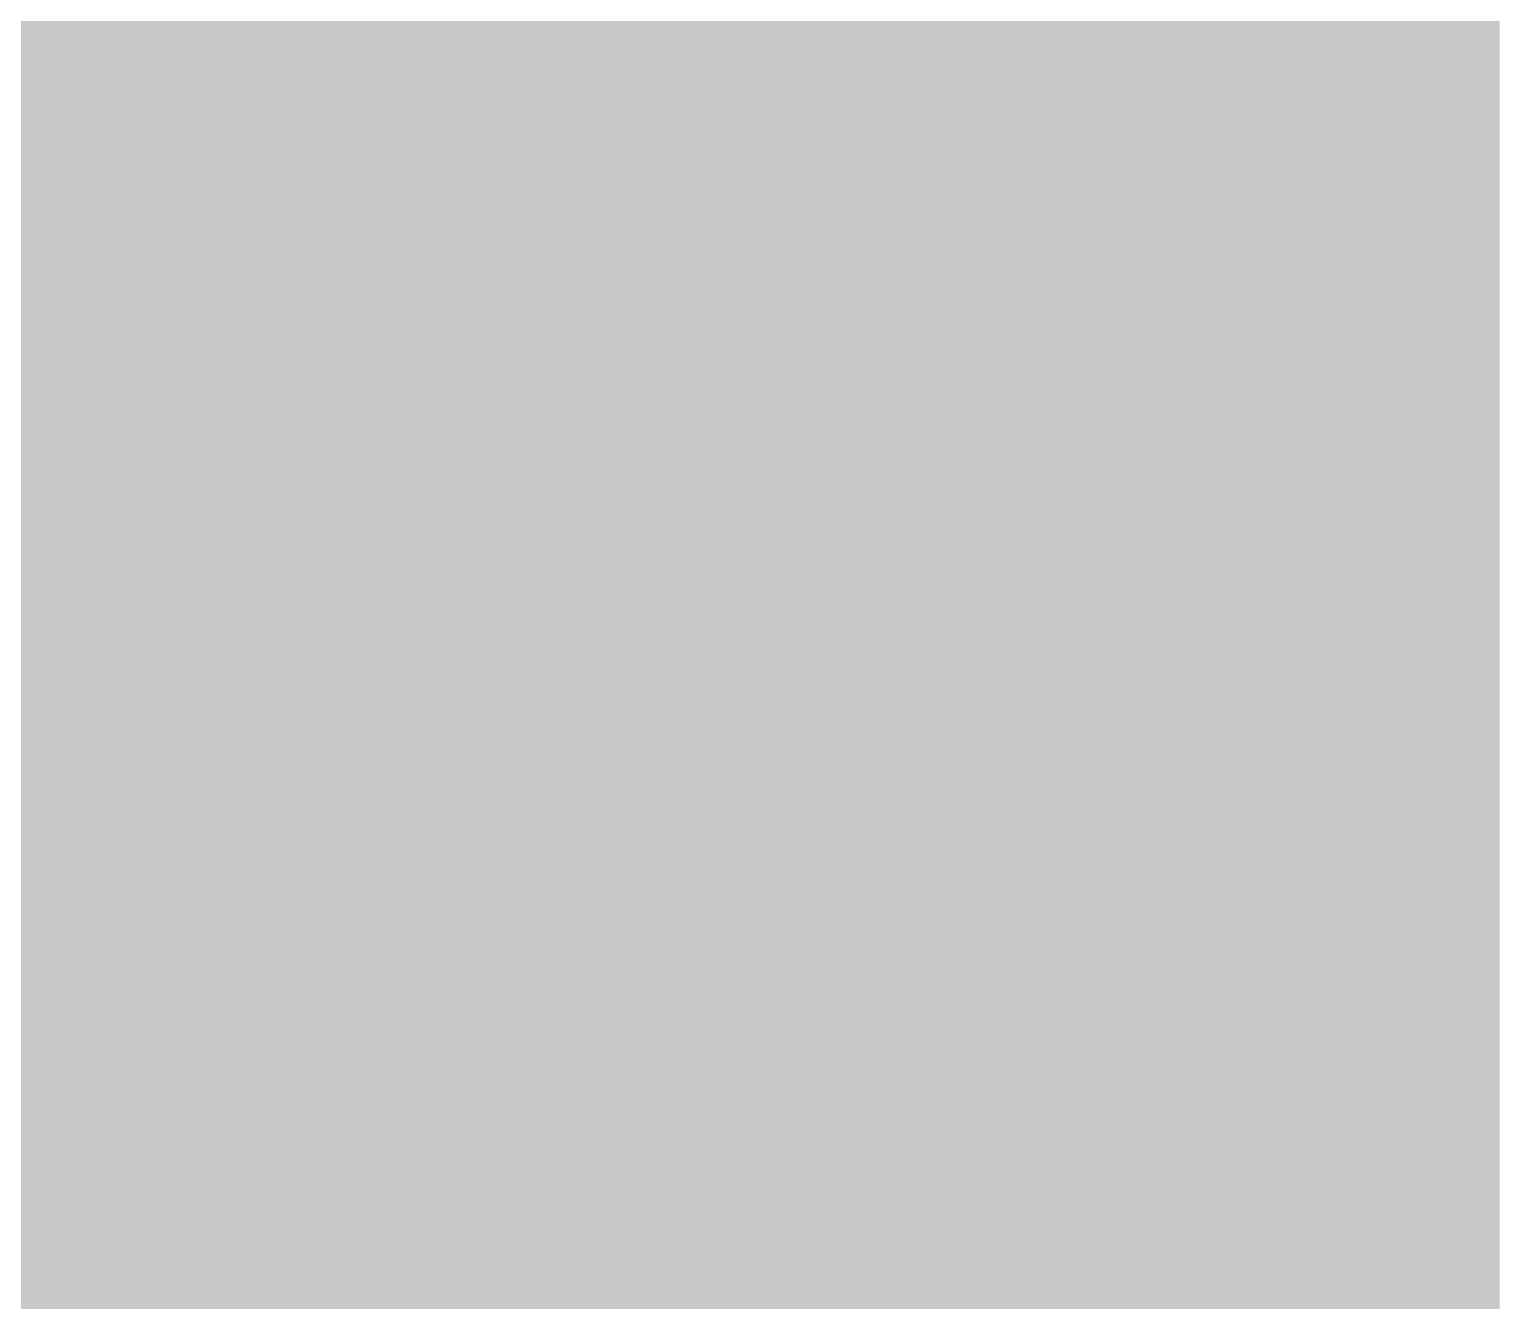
# Model space of a CAD drawing. Extents: x -0.1 to 65.1, y -1.2 to 30.1.
# Drawn here: x 24.2178 to 24.522, y 5.9741 to 6.237 of the extents above; entities that cross this region are included whole.
import ezdxf

# ---------------------------------------------------------------- set-up
doc = ezdxf.new("R2010")
doc.units = 0
doc.header["$MEASUREMENT"] = 0
doc.layers.get('0').update_dxf_attribs({"linetype": 'CONTINUOUS'})
doc.layers.add('2D_LINE_126', color=7, linetype='CONTINUOUS')

# ---------------------------------------------------------------- blocks, each defined once
blk = doc.blocks.new('DRAWING_63')
at = {"layer": '2D_LINE_126', "const_width": 0.0254}
for points in [[(-5.84073, -1.54305), (-5.84073, -1.53162), (-5.84073, -1.52019), (-5.84073, -1.50876), (-5.84073, -1.49733), (-5.84073, -1.4859), (-5.84073, -1.47447), (-5.84073, -1.46304), (-5.84073, -1.45161), (-5.84073, -1.44018), (-5.84073, -1.42875), (-5.84073, -1.41732), (-5.84073, -1.40589), (-5.84073, -1.39446), (-5.84073, -1.38303), (-5.84073, -1.3716), (-5.84073, -1.36017), (-5.84073, -1.34874), (-5.84073, -1.33731), (-5.84073, -1.32588), (-5.84073, -1.31445), (-5.84073, -1.30302), (-5.84073, -1.29159), (-5.84073, -1.28016), (-5.84073, -1.26873), (-5.84073, -1.2573), (-5.84073, -1.24587)], [(-6.08076, -1.54305), (-6.08076, -1.53162), (-6.08076, -1.52019), (-6.08076, -1.50876), (-6.08076, -1.49733), (-6.08076, -1.4859), (-6.08076, -1.47447), (-6.08076, -1.46304), (-6.08076, -1.45161), (-6.08076, -1.44018), (-6.08076, -1.42875), (-6.08076, -1.41732), (-6.08076, -1.40589), (-6.08076, -1.39446), (-6.08076, -1.38303), (-6.08076, -1.3716), (-6.08076, -1.36017), (-6.08076, -1.34874), (-6.08076, -1.33731), (-6.08076, -1.32588), (-6.08076, -1.31445), (-6.08076, -1.30302), (-6.08076, -1.29159), (-6.08076, -1.28016), (-6.08076, -1.26873), (-6.08076, -1.2573), (-6.08076, -1.24587)], [(-6.06933, -1.54305), (-6.06933, -1.53162), (-6.06933, -1.52019), (-6.06933, -1.50876), (-6.06933, -1.49733), (-6.06933, -1.4859), (-6.06933, -1.47447), (-6.06933, -1.46304), (-6.06933, -1.45161), (-6.06933, -1.44018), (-6.06933, -1.42875), (-6.06933, -1.41732), (-6.06933, -1.40589), (-6.06933, -1.39446), (-6.06933, -1.38303), (-6.06933, -1.3716), (-6.06933, -1.36017), (-6.06933, -1.34874), (-6.06933, -1.33731), (-6.06933, -1.32588), (-6.06933, -1.31445), (-6.06933, -1.30302), (-6.06933, -1.29159), (-6.06933, -1.28016), (-6.06933, -1.26873), (-6.06933, -1.2573), (-6.06933, -1.24587)], [(-6.0579, -1.54305), (-6.0579, -1.53162), (-6.0579, -1.52019), (-6.0579, -1.50876), (-6.0579, -1.49733), (-6.0579, -1.4859), (-6.0579, -1.47447), (-6.0579, -1.46304), (-6.0579, -1.45161), (-6.0579, -1.44018), (-6.0579, -1.42875), (-6.0579, -1.41732), (-6.0579, -1.40589), (-6.0579, -1.39446), (-6.0579, -1.38303), (-6.0579, -1.3716), (-6.0579, -1.36017), (-6.0579, -1.34874), (-6.0579, -1.33731), (-6.0579, -1.32588), (-6.0579, -1.31445), (-6.0579, -1.30302), (-6.0579, -1.29159), (-6.0579, -1.28016), (-6.0579, -1.26873), (-6.0579, -1.2573), (-6.0579, -1.24587)], [(-6.04647, -1.54305), (-6.04647, -1.53162), (-6.04647, -1.52019), (-6.04647, -1.50876), (-6.04647, -1.49733), (-6.04647, -1.4859), (-6.04647, -1.47447), (-6.04647, -1.46304), (-6.04647, -1.45161), (-6.04647, -1.44018), (-6.04647, -1.42875), (-6.04647, -1.41732), (-6.04647, -1.40589), (-6.04647, -1.39446), (-6.04647, -1.38303), (-6.04647, -1.3716), (-6.04647, -1.36017), (-6.04647, -1.34874), (-6.04647, -1.33731), (-6.04647, -1.32588), (-6.04647, -1.31445), (-6.04647, -1.30302), (-6.04647, -1.29159), (-6.04647, -1.28016), (-6.04647, -1.26873), (-6.04647, -1.2573), (-6.04647, -1.24587)], [(-6.03504, -1.54305), (-6.03504, -1.53162), (-6.03504, -1.52019), (-6.03504, -1.50876), (-6.03504, -1.49733), (-6.03504, -1.4859), (-6.03504, -1.47447), (-6.03504, -1.46304), (-6.03504, -1.45161), (-6.03504, -1.44018), (-6.03504, -1.42875), (-6.03504, -1.41732), (-6.03504, -1.40589), (-6.03504, -1.39446), (-6.03504, -1.38303), (-6.03504, -1.3716), (-6.03504, -1.36017), (-6.03504, -1.34874), (-6.03504, -1.33731), (-6.03504, -1.32588), (-6.03504, -1.31445), (-6.03504, -1.30302), (-6.03504, -1.29159), (-6.03504, -1.28016), (-6.03504, -1.26873), (-6.03504, -1.2573), (-6.03504, -1.24587)], [(-6.02361, -1.54305), (-6.02361, -1.53162), (-6.02361, -1.52019), (-6.02361, -1.50876), (-6.02361, -1.49733), (-6.02361, -1.4859), (-6.02361, -1.47447), (-6.02361, -1.46304), (-6.02361, -1.45161), (-6.02361, -1.44018), (-6.02361, -1.42875), (-6.02361, -1.41732), (-6.02361, -1.40589), (-6.02361, -1.39446), (-6.02361, -1.38303), (-6.02361, -1.3716), (-6.02361, -1.36017), (-6.02361, -1.34874), (-6.02361, -1.33731), (-6.02361, -1.32588), (-6.02361, -1.31445), (-6.02361, -1.30302), (-6.02361, -1.29159), (-6.02361, -1.28016), (-6.02361, -1.26873), (-6.02361, -1.2573), (-6.02361, -1.24587)], [(-6.01218, -1.54305), (-6.01218, -1.53162), (-6.01218, -1.52019), (-6.01218, -1.50876), (-6.01218, -1.49733), (-6.01218, -1.4859), (-6.01218, -1.47447), (-6.01218, -1.46304), (-6.01218, -1.45161), (-6.01218, -1.44018), (-6.01218, -1.42875), (-6.01218, -1.41732), (-6.01218, -1.40589), (-6.01218, -1.39446), (-6.01218, -1.38303), (-6.01218, -1.3716), (-6.01218, -1.36017), (-6.01218, -1.34874), (-6.01218, -1.33731), (-6.01218, -1.32588), (-6.01218, -1.31445), (-6.01218, -1.30302), (-6.01218, -1.29159), (-6.01218, -1.28016), (-6.01218, -1.26873), (-6.01218, -1.2573), (-6.01218, -1.24587)], [(-6.00075, -1.54305), (-6.00075, -1.53162), (-6.00075, -1.52019), (-6.00075, -1.50876), (-6.00075, -1.49733), (-6.00075, -1.4859), (-6.00075, -1.47447), (-6.00075, -1.46304), (-6.00075, -1.45161), (-6.00075, -1.44018), (-6.00075, -1.42875), (-6.00075, -1.41732), (-6.00075, -1.40589), (-6.00075, -1.39446), (-6.00075, -1.38303), (-6.00075, -1.3716), (-6.00075, -1.36017), (-6.00075, -1.34874), (-6.00075, -1.33731), (-6.00075, -1.32588), (-6.00075, -1.31445), (-6.00075, -1.30302), (-6.00075, -1.29159), (-6.00075, -1.28016), (-6.00075, -1.26873), (-6.00075, -1.2573), (-6.00075, -1.24587)], [(-5.98932, -1.54305), (-5.98932, -1.53162), (-5.98932, -1.52019), (-5.98932, -1.50876), (-5.98932, -1.49733), (-5.98932, -1.4859), (-5.98932, -1.47447), (-5.98932, -1.46304), (-5.98932, -1.45161), (-5.98932, -1.44018), (-5.98932, -1.42875), (-5.98932, -1.41732), (-5.98932, -1.40589), (-5.98932, -1.39446), (-5.98932, -1.38303), (-5.98932, -1.3716), (-5.98932, -1.36017), (-5.98932, -1.34874), (-5.98932, -1.33731), (-5.98932, -1.32588), (-5.98932, -1.31445), (-5.98932, -1.30302), (-5.98932, -1.29159), (-5.98932, -1.28016), (-5.98932, -1.26873), (-5.98932, -1.2573), (-5.98932, -1.24587)], [(-5.97789, -1.54305), (-5.97789, -1.53162), (-5.97789, -1.52019), (-5.97789, -1.50876), (-5.97789, -1.49733), (-5.97789, -1.4859), (-5.97789, -1.47447), (-5.97789, -1.46304), (-5.97789, -1.45161), (-5.97789, -1.44018), (-5.97789, -1.42875), (-5.97789, -1.41732), (-5.97789, -1.40589), (-5.97789, -1.39446), (-5.97789, -1.38303), (-5.97789, -1.3716), (-5.97789, -1.36017), (-5.97789, -1.34874), (-5.97789, -1.33731), (-5.97789, -1.32588), (-5.97789, -1.31445), (-5.97789, -1.30302), (-5.97789, -1.29159), (-5.97789, -1.28016), (-5.97789, -1.26873), (-5.97789, -1.2573), (-5.97789, -1.24587)], [(-5.96646, -1.54305), (-5.96646, -1.53162), (-5.96646, -1.52019), (-5.96646, -1.50876), (-5.96646, -1.49733), (-5.96646, -1.4859), (-5.96646, -1.47447), (-5.96646, -1.46304), (-5.96646, -1.45161), (-5.96646, -1.44018), (-5.96646, -1.42875), (-5.96646, -1.41732), (-5.96646, -1.40589), (-5.96646, -1.39446), (-5.96646, -1.38303), (-5.96646, -1.3716), (-5.96646, -1.36017), (-5.96646, -1.34874), (-5.96646, -1.33731), (-5.96646, -1.32588), (-5.96646, -1.31445), (-5.96646, -1.30302), (-5.96646, -1.29159), (-5.96646, -1.28016), (-5.96646, -1.26873), (-5.96646, -1.2573), (-5.96646, -1.24587)], [(-5.95503, -1.54305), (-5.95503, -1.53162), (-5.95503, -1.52019), (-5.95503, -1.50876), (-5.95503, -1.49733), (-5.95503, -1.4859), (-5.95503, -1.47447), (-5.95503, -1.46304), (-5.95503, -1.45161), (-5.95503, -1.44018), (-5.95503, -1.42875), (-5.95503, -1.41732), (-5.95503, -1.40589), (-5.95503, -1.39446), (-5.95503, -1.38303), (-5.95503, -1.3716), (-5.95503, -1.36017), (-5.95503, -1.34874), (-5.95503, -1.33731), (-5.95503, -1.32588), (-5.95503, -1.31445), (-5.95503, -1.30302), (-5.95503, -1.29159), (-5.95503, -1.28016), (-5.95503, -1.26873), (-5.95503, -1.2573), (-5.95503, -1.24587)], [(-5.9436, -1.54305), (-5.9436, -1.53162), (-5.9436, -1.52019), (-5.9436, -1.50876), (-5.9436, -1.49733), (-5.9436, -1.4859), (-5.9436, -1.47447), (-5.9436, -1.46304), (-5.9436, -1.45161), (-5.9436, -1.44018), (-5.9436, -1.42875), (-5.9436, -1.41732), (-5.9436, -1.40589), (-5.9436, -1.39446), (-5.9436, -1.38303), (-5.9436, -1.3716), (-5.9436, -1.36017), (-5.9436, -1.34874), (-5.9436, -1.33731), (-5.9436, -1.32588), (-5.9436, -1.31445), (-5.9436, -1.30302), (-5.9436, -1.29159), (-5.9436, -1.28016), (-5.9436, -1.26873), (-5.9436, -1.2573), (-5.9436, -1.24587)], [(-5.93217, -1.54305), (-5.93217, -1.53162), (-5.93217, -1.52019), (-5.93217, -1.50876), (-5.93217, -1.49733), (-5.93217, -1.4859), (-5.93217, -1.47447), (-5.93217, -1.46304), (-5.93217, -1.45161), (-5.93217, -1.44018), (-5.93217, -1.42875), (-5.93217, -1.41732), (-5.93217, -1.40589), (-5.93217, -1.39446), (-5.93217, -1.38303), (-5.93217, -1.3716), (-5.93217, -1.36017), (-5.93217, -1.34874), (-5.93217, -1.33731), (-5.93217, -1.32588), (-5.93217, -1.31445), (-5.93217, -1.30302), (-5.93217, -1.29159), (-5.93217, -1.28016), (-5.93217, -1.26873), (-5.93217, -1.2573), (-5.93217, -1.24587)], [(-5.92074, -1.54305), (-5.92074, -1.53162), (-5.92074, -1.52019), (-5.92074, -1.50876), (-5.92074, -1.49733), (-5.92074, -1.4859), (-5.92074, -1.47447), (-5.92074, -1.46304), (-5.92074, -1.45161), (-5.92074, -1.44018), (-5.92074, -1.42875), (-5.92074, -1.41732), (-5.92074, -1.40589), (-5.92074, -1.39446), (-5.92074, -1.38303), (-5.92074, -1.3716), (-5.92074, -1.36017), (-5.92074, -1.34874), (-5.92074, -1.33731), (-5.92074, -1.32588), (-5.92074, -1.31445), (-5.92074, -1.30302), (-5.92074, -1.29159), (-5.92074, -1.28016), (-5.92074, -1.26873), (-5.92074, -1.2573), (-5.92074, -1.24587)], [(-5.90931, -1.54305), (-5.90931, -1.53162), (-5.90931, -1.52019), (-5.90931, -1.50876), (-5.90931, -1.49733), (-5.90931, -1.4859), (-5.90931, -1.47447), (-5.90931, -1.46304), (-5.90931, -1.45161), (-5.90931, -1.44018), (-5.90931, -1.42875), (-5.90931, -1.41732), (-5.90931, -1.40589), (-5.90931, -1.39446), (-5.90931, -1.38303), (-5.90931, -1.3716), (-5.90931, -1.36017), (-5.90931, -1.34874), (-5.90931, -1.33731), (-5.90931, -1.32588), (-5.90931, -1.31445), (-5.90931, -1.30302), (-5.90931, -1.29159), (-5.90931, -1.28016), (-5.90931, -1.26873), (-5.90931, -1.2573), (-5.90931, -1.24587)], [(-5.89788, -1.54305), (-5.89788, -1.53162), (-5.89788, -1.52019), (-5.89788, -1.50876), (-5.89788, -1.49733), (-5.89788, -1.4859), (-5.89788, -1.47447), (-5.89788, -1.46304), (-5.89788, -1.45161), (-5.89788, -1.44018), (-5.89788, -1.42875), (-5.89788, -1.41732), (-5.89788, -1.40589), (-5.89788, -1.39446), (-5.89788, -1.38303), (-5.89788, -1.3716), (-5.89788, -1.36017), (-5.89788, -1.34874), (-5.89788, -1.33731), (-5.89788, -1.32588), (-5.89788, -1.31445), (-5.89788, -1.30302), (-5.89788, -1.29159), (-5.89788, -1.28016), (-5.89788, -1.26873), (-5.89788, -1.2573), (-5.89788, -1.24587)], [(-5.88645, -1.54305), (-5.88645, -1.53162), (-5.88645, -1.52019), (-5.88645, -1.50876), (-5.88645, -1.49733), (-5.88645, -1.4859), (-5.88645, -1.47447), (-5.88645, -1.46304), (-5.88645, -1.45161), (-5.88645, -1.44018), (-5.88645, -1.42875), (-5.88645, -1.41732), (-5.88645, -1.40589), (-5.88645, -1.39446), (-5.88645, -1.38303), (-5.88645, -1.3716), (-5.88645, -1.36017), (-5.88645, -1.34874), (-5.88645, -1.33731), (-5.88645, -1.32588), (-5.88645, -1.31445), (-5.88645, -1.30302), (-5.88645, -1.29159), (-5.88645, -1.28016), (-5.88645, -1.26873), (-5.88645, -1.2573), (-5.88645, -1.24587)], [(-5.87502, -1.54305), (-5.87502, -1.53162), (-5.87502, -1.52019), (-5.87502, -1.50876), (-5.87502, -1.49733), (-5.87502, -1.4859), (-5.87502, -1.47447), (-5.87502, -1.46304), (-5.87502, -1.45161), (-5.87502, -1.44018), (-5.87502, -1.42875), (-5.87502, -1.41732), (-5.87502, -1.40589), (-5.87502, -1.39446), (-5.87502, -1.38303), (-5.87502, -1.3716), (-5.87502, -1.36017), (-5.87502, -1.34874), (-5.87502, -1.33731), (-5.87502, -1.32588), (-5.87502, -1.31445), (-5.87502, -1.30302), (-5.87502, -1.29159), (-5.87502, -1.28016), (-5.87502, -1.26873), (-5.87502, -1.2573), (-5.87502, -1.24587)], [(-5.86359, -1.54305), (-5.86359, -1.53162), (-5.86359, -1.52019), (-5.86359, -1.50876), (-5.86359, -1.49733), (-5.86359, -1.4859), (-5.86359, -1.47447), (-5.86359, -1.46304), (-5.86359, -1.45161), (-5.86359, -1.44018), (-5.86359, -1.42875), (-5.86359, -1.41732), (-5.86359, -1.40589), (-5.86359, -1.39446), (-5.86359, -1.38303), (-5.86359, -1.3716), (-5.86359, -1.36017), (-5.86359, -1.34874), (-5.86359, -1.33731), (-5.86359, -1.32588), (-5.86359, -1.31445), (-5.86359, -1.30302), (-5.86359, -1.29159), (-5.86359, -1.28016), (-5.86359, -1.26873), (-5.86359, -1.2573), (-5.86359, -1.24587)], [(-5.85216, -1.54305), (-5.85216, -1.53162), (-5.85216, -1.52019), (-5.85216, -1.50876), (-5.85216, -1.49733), (-5.85216, -1.4859), (-5.85216, -1.47447), (-5.85216, -1.46304), (-5.85216, -1.45161), (-5.85216, -1.44018), (-5.85216, -1.42875), (-5.85216, -1.41732), (-5.85216, -1.40589), (-5.85216, -1.39446), (-5.85216, -1.38303), (-5.85216, -1.3716), (-5.85216, -1.36017), (-5.85216, -1.34874), (-5.85216, -1.33731), (-5.85216, -1.32588), (-5.85216, -1.31445), (-5.85216, -1.30302), (-5.85216, -1.29159), (-5.85216, -1.28016), (-5.85216, -1.26873), (-5.85216, -1.2573), (-5.85216, -1.24587)], [(-6.13791, -1.54305), (-6.13791, -1.53162), (-6.13791, -1.52019), (-6.13791, -1.50876), (-6.13791, -1.49733), (-6.13791, -1.4859), (-6.13791, -1.47447), (-6.13791, -1.46304), (-6.13791, -1.45161), (-6.13791, -1.44018), (-6.13791, -1.42875), (-6.13791, -1.41732), (-6.13791, -1.40589), (-6.13791, -1.39446), (-6.13791, -1.38303), (-6.13791, -1.3716), (-6.13791, -1.36017), (-6.13791, -1.34874), (-6.13791, -1.33731), (-6.13791, -1.32588), (-6.13791, -1.31445), (-6.13791, -1.30302), (-6.13791, -1.29159), (-6.13791, -1.28016), (-6.13791, -1.26873), (-6.13791, -1.2573), (-6.13791, -1.24587)], [(-6.12648, -1.54305), (-6.12648, -1.53162), (-6.12648, -1.52019), (-6.12648, -1.50876), (-6.12648, -1.49733), (-6.12648, -1.4859), (-6.12648, -1.47447), (-6.12648, -1.46304), (-6.12648, -1.45161), (-6.12648, -1.44018), (-6.12648, -1.42875), (-6.12648, -1.41732), (-6.12648, -1.40589), (-6.12648, -1.39446), (-6.12648, -1.38303), (-6.12648, -1.3716), (-6.12648, -1.36017), (-6.12648, -1.34874), (-6.12648, -1.33731), (-6.12648, -1.32588), (-6.12648, -1.31445), (-6.12648, -1.30302), (-6.12648, -1.29159), (-6.12648, -1.28016), (-6.12648, -1.26873), (-6.12648, -1.2573), (-6.12648, -1.24587)], [(-6.11505, -1.54305), (-6.11505, -1.53162), (-6.11505, -1.52019), (-6.11505, -1.50876), (-6.11505, -1.49733), (-6.11505, -1.4859), (-6.11505, -1.47447), (-6.11505, -1.46304), (-6.11505, -1.45161), (-6.11505, -1.44018), (-6.11505, -1.42875), (-6.11505, -1.41732), (-6.11505, -1.40589), (-6.11505, -1.39446), (-6.11505, -1.38303), (-6.11505, -1.3716), (-6.11505, -1.36017), (-6.11505, -1.34874), (-6.11505, -1.33731), (-6.11505, -1.32588), (-6.11505, -1.31445), (-6.11505, -1.30302), (-6.11505, -1.29159), (-6.11505, -1.28016), (-6.11505, -1.26873), (-6.11505, -1.2573), (-6.11505, -1.24587)], [(-6.10362, -1.54305), (-6.10362, -1.53162), (-6.10362, -1.52019), (-6.10362, -1.50876), (-6.10362, -1.49733), (-6.10362, -1.4859), (-6.10362, -1.47447), (-6.10362, -1.46304), (-6.10362, -1.45161), (-6.10362, -1.44018), (-6.10362, -1.42875), (-6.10362, -1.41732), (-6.10362, -1.40589), (-6.10362, -1.39446), (-6.10362, -1.38303), (-6.10362, -1.3716), (-6.10362, -1.36017), (-6.10362, -1.34874), (-6.10362, -1.33731), (-6.10362, -1.32588), (-6.10362, -1.31445), (-6.10362, -1.30302), (-6.10362, -1.29159), (-6.10362, -1.28016), (-6.10362, -1.26873), (-6.10362, -1.2573), (-6.10362, -1.24587)], [(-6.14934, -1.2573), (-6.13791, -1.2573), (-6.12648, -1.2573), (-6.11505, -1.2573), (-6.10362, -1.2573), (-6.09219, -1.2573), (-6.09219, -1.24587)], [(-6.14934, -1.26873), (-6.13791, -1.26873), (-6.12648, -1.26873), (-6.11505, -1.26873), (-6.10362, -1.26873), (-6.09219, -1.26873), (-6.09219, -1.2573), (-6.08076, -1.2573), (-6.06933, -1.2573), (-6.0579, -1.2573), (-6.04647, -1.2573), (-6.03504, -1.2573), (-6.02361, -1.2573), (-6.01218, -1.2573), (-6.00075, -1.2573), (-5.98932, -1.2573), (-5.97789, -1.2573), (-5.96646, -1.2573), (-5.95503, -1.2573), (-5.9436, -1.2573), (-5.93217, -1.2573), (-5.92074, -1.2573), (-5.90931, -1.2573), (-5.89788, -1.2573), (-5.88645, -1.2573), (-5.87502, -1.2573), (-5.86359, -1.2573), (-5.85216, -1.2573), (-5.84073, -1.2573)], [(-6.14934, -1.28016), (-6.13791, -1.28016), (-6.12648, -1.28016), (-6.11505, -1.28016), (-6.10362, -1.28016), (-6.09219, -1.28016), (-6.09219, -1.26873), (-6.08076, -1.26873), (-6.06933, -1.26873), (-6.0579, -1.26873), (-6.04647, -1.26873), (-6.03504, -1.26873), (-6.02361, -1.26873), (-6.01218, -1.26873), (-6.00075, -1.26873), (-5.98932, -1.26873), (-5.97789, -1.26873), (-5.96646, -1.26873), (-5.95503, -1.26873), (-5.9436, -1.26873), (-5.93217, -1.26873), (-5.92074, -1.26873), (-5.90931, -1.26873), (-5.89788, -1.26873), (-5.88645, -1.26873), (-5.87502, -1.26873), (-5.86359, -1.26873), (-5.85216, -1.26873), (-5.84073, -1.26873)], [(-6.14934, -1.29159), (-6.13791, -1.29159), (-6.12648, -1.29159), (-6.11505, -1.29159), (-6.10362, -1.29159), (-6.09219, -1.29159), (-6.09219, -1.28016), (-6.08076, -1.28016), (-6.06933, -1.28016), (-6.0579, -1.28016), (-6.04647, -1.28016), (-6.03504, -1.28016), (-6.02361, -1.28016), (-6.01218, -1.28016), (-6.00075, -1.28016), (-5.98932, -1.28016), (-5.97789, -1.28016), (-5.96646, -1.28016), (-5.95503, -1.28016), (-5.9436, -1.28016), (-5.93217, -1.28016), (-5.92074, -1.28016), (-5.90931, -1.28016), (-5.89788, -1.28016), (-5.88645, -1.28016), (-5.87502, -1.28016), (-5.86359, -1.28016), (-5.85216, -1.28016), (-5.84073, -1.28016)], [(-6.14934, -1.30302), (-6.13791, -1.30302), (-6.12648, -1.30302), (-6.11505, -1.30302), (-6.10362, -1.30302), (-6.09219, -1.30302), (-6.09219, -1.29159), (-6.08076, -1.29159), (-6.06933, -1.29159), (-6.0579, -1.29159), (-6.04647, -1.29159), (-6.03504, -1.29159), (-6.02361, -1.29159), (-6.01218, -1.29159), (-6.00075, -1.29159), (-5.98932, -1.29159), (-5.97789, -1.29159), (-5.96646, -1.29159), (-5.95503, -1.29159), (-5.9436, -1.29159), (-5.93217, -1.29159), (-5.92074, -1.29159), (-5.90931, -1.29159), (-5.89788, -1.29159), (-5.88645, -1.29159), (-5.87502, -1.29159), (-5.86359, -1.29159), (-5.85216, -1.29159), (-5.84073, -1.29159)], [(-6.14934, -1.31445), (-6.13791, -1.31445), (-6.12648, -1.31445), (-6.11505, -1.31445), (-6.10362, -1.31445), (-6.09219, -1.31445), (-6.09219, -1.30302), (-6.08076, -1.30302), (-6.06933, -1.30302), (-6.0579, -1.30302), (-6.04647, -1.30302), (-6.03504, -1.30302), (-6.02361, -1.30302), (-6.01218, -1.30302), (-6.00075, -1.30302), (-5.98932, -1.30302), (-5.97789, -1.30302), (-5.96646, -1.30302), (-5.95503, -1.30302), (-5.9436, -1.30302), (-5.93217, -1.30302), (-5.92074, -1.30302), (-5.90931, -1.30302), (-5.89788, -1.30302), (-5.88645, -1.30302), (-5.87502, -1.30302), (-5.86359, -1.30302), (-5.85216, -1.30302), (-5.84073, -1.30302)], [(-6.14934, -1.32588), (-6.13791, -1.32588), (-6.12648, -1.32588), (-6.11505, -1.32588), (-6.10362, -1.32588), (-6.09219, -1.32588), (-6.09219, -1.31445), (-6.08076, -1.31445), (-6.06933, -1.31445), (-6.0579, -1.31445), (-6.04647, -1.31445), (-6.03504, -1.31445), (-6.02361, -1.31445), (-6.01218, -1.31445), (-6.00075, -1.31445), (-5.98932, -1.31445), (-5.97789, -1.31445), (-5.96646, -1.31445), (-5.95503, -1.31445), (-5.9436, -1.31445), (-5.93217, -1.31445), (-5.92074, -1.31445), (-5.90931, -1.31445), (-5.89788, -1.31445), (-5.88645, -1.31445), (-5.87502, -1.31445), (-5.86359, -1.31445), (-5.85216, -1.31445), (-5.84073, -1.31445)], [(-6.14934, -1.33731), (-6.13791, -1.33731), (-6.12648, -1.33731), (-6.11505, -1.33731), (-6.10362, -1.33731), (-6.09219, -1.33731), (-6.09219, -1.32588), (-6.08076, -1.32588), (-6.06933, -1.32588), (-6.0579, -1.32588), (-6.04647, -1.32588), (-6.03504, -1.32588), (-6.02361, -1.32588), (-6.01218, -1.32588), (-6.00075, -1.32588), (-5.98932, -1.32588), (-5.97789, -1.32588), (-5.96646, -1.32588), (-5.95503, -1.32588), (-5.9436, -1.32588), (-5.93217, -1.32588), (-5.92074, -1.32588), (-5.90931, -1.32588), (-5.89788, -1.32588), (-5.88645, -1.32588), (-5.87502, -1.32588), (-5.86359, -1.32588), (-5.85216, -1.32588), (-5.84073, -1.32588)], [(-6.14934, -1.34874), (-6.13791, -1.34874), (-6.12648, -1.34874), (-6.11505, -1.34874), (-6.10362, -1.34874), (-6.09219, -1.34874), (-6.09219, -1.33731), (-6.08076, -1.33731), (-6.06933, -1.33731), (-6.0579, -1.33731), (-6.04647, -1.33731), (-6.03504, -1.33731), (-6.02361, -1.33731), (-6.01218, -1.33731), (-6.00075, -1.33731), (-5.98932, -1.33731), (-5.97789, -1.33731), (-5.96646, -1.33731), (-5.95503, -1.33731), (-5.9436, -1.33731), (-5.93217, -1.33731), (-5.92074, -1.33731), (-5.90931, -1.33731), (-5.89788, -1.33731), (-5.88645, -1.33731), (-5.87502, -1.33731), (-5.86359, -1.33731), (-5.85216, -1.33731), (-5.84073, -1.33731)], [(-6.14934, -1.36017), (-6.13791, -1.36017), (-6.12648, -1.36017), (-6.11505, -1.36017), (-6.10362, -1.36017), (-6.09219, -1.36017), (-6.09219, -1.34874), (-6.08076, -1.34874), (-6.06933, -1.34874), (-6.0579, -1.34874), (-6.04647, -1.34874), (-6.03504, -1.34874), (-6.02361, -1.34874), (-6.01218, -1.34874), (-6.00075, -1.34874), (-5.98932, -1.34874), (-5.97789, -1.34874), (-5.96646, -1.34874), (-5.95503, -1.34874), (-5.9436, -1.34874), (-5.93217, -1.34874), (-5.92074, -1.34874), (-5.90931, -1.34874), (-5.89788, -1.34874), (-5.88645, -1.34874), (-5.87502, -1.34874), (-5.86359, -1.34874), (-5.85216, -1.34874), (-5.84073, -1.34874)], [(-6.14934, -1.3716), (-6.13791, -1.3716), (-6.12648, -1.3716), (-6.11505, -1.3716), (-6.10362, -1.3716), (-6.09219, -1.3716), (-6.09219, -1.36017), (-6.08076, -1.36017), (-6.06933, -1.36017), (-6.0579, -1.36017), (-6.04647, -1.36017), (-6.03504, -1.36017), (-6.02361, -1.36017), (-6.01218, -1.36017), (-6.00075, -1.36017), (-5.98932, -1.36017), (-5.97789, -1.36017), (-5.96646, -1.36017), (-5.95503, -1.36017), (-5.9436, -1.36017), (-5.93217, -1.36017), (-5.92074, -1.36017), (-5.90931, -1.36017), (-5.89788, -1.36017), (-5.88645, -1.36017), (-5.87502, -1.36017), (-5.86359, -1.36017), (-5.85216, -1.36017), (-5.84073, -1.36017)], [(-6.14934, -1.38303), (-6.13791, -1.38303), (-6.12648, -1.38303), (-6.11505, -1.38303), (-6.10362, -1.38303), (-6.09219, -1.38303), (-6.09219, -1.3716), (-6.08076, -1.3716), (-6.06933, -1.3716), (-6.0579, -1.3716), (-6.04647, -1.3716), (-6.03504, -1.3716), (-6.02361, -1.3716), (-6.01218, -1.3716), (-6.00075, -1.3716), (-5.98932, -1.3716), (-5.97789, -1.3716), (-5.96646, -1.3716), (-5.95503, -1.3716), (-5.9436, -1.3716), (-5.93217, -1.3716), (-5.92074, -1.3716), (-5.90931, -1.3716), (-5.89788, -1.3716), (-5.88645, -1.3716), (-5.87502, -1.3716), (-5.86359, -1.3716), (-5.85216, -1.3716), (-5.84073, -1.3716)], [(-6.14934, -1.39446), (-6.13791, -1.39446), (-6.12648, -1.39446), (-6.11505, -1.39446), (-6.10362, -1.39446), (-6.09219, -1.39446), (-6.09219, -1.38303), (-6.08076, -1.38303), (-6.06933, -1.38303), (-6.0579, -1.38303), (-6.04647, -1.38303), (-6.03504, -1.38303), (-6.02361, -1.38303), (-6.01218, -1.38303), (-6.00075, -1.38303), (-5.98932, -1.38303), (-5.97789, -1.38303), (-5.96646, -1.38303), (-5.95503, -1.38303), (-5.9436, -1.38303), (-5.93217, -1.38303), (-5.92074, -1.38303), (-5.90931, -1.38303), (-5.89788, -1.38303), (-5.88645, -1.38303), (-5.87502, -1.38303), (-5.86359, -1.38303), (-5.85216, -1.38303), (-5.84073, -1.38303)], [(-6.14934, -1.40589), (-6.13791, -1.40589), (-6.12648, -1.40589), (-6.11505, -1.40589), (-6.10362, -1.40589), (-6.09219, -1.40589), (-6.09219, -1.39446), (-6.08076, -1.39446), (-6.06933, -1.39446), (-6.0579, -1.39446), (-6.04647, -1.39446), (-6.03504, -1.39446), (-6.02361, -1.39446), (-6.01218, -1.39446), (-6.00075, -1.39446), (-5.98932, -1.39446), (-5.97789, -1.39446), (-5.96646, -1.39446), (-5.95503, -1.39446), (-5.9436, -1.39446), (-5.93217, -1.39446), (-5.92074, -1.39446), (-5.90931, -1.39446), (-5.89788, -1.39446), (-5.88645, -1.39446), (-5.87502, -1.39446), (-5.86359, -1.39446), (-5.85216, -1.39446), (-5.84073, -1.39446)], [(-6.14934, -1.41732), (-6.13791, -1.41732), (-6.12648, -1.41732), (-6.11505, -1.41732), (-6.10362, -1.41732), (-6.09219, -1.41732), (-6.09219, -1.40589), (-6.08076, -1.40589), (-6.06933, -1.40589), (-6.0579, -1.40589), (-6.04647, -1.40589), (-6.03504, -1.40589), (-6.02361, -1.40589), (-6.01218, -1.40589), (-6.00075, -1.40589), (-5.98932, -1.40589), (-5.97789, -1.40589), (-5.96646, -1.40589), (-5.95503, -1.40589), (-5.9436, -1.40589), (-5.93217, -1.40589), (-5.92074, -1.40589), (-5.90931, -1.40589), (-5.89788, -1.40589), (-5.88645, -1.40589), (-5.87502, -1.40589), (-5.86359, -1.40589), (-5.85216, -1.40589), (-5.84073, -1.40589)], [(-6.14934, -1.42875), (-6.13791, -1.42875), (-6.12648, -1.42875), (-6.11505, -1.42875), (-6.10362, -1.42875), (-6.09219, -1.42875), (-6.09219, -1.41732), (-6.08076, -1.41732), (-6.06933, -1.41732), (-6.0579, -1.41732), (-6.04647, -1.41732), (-6.03504, -1.41732), (-6.02361, -1.41732), (-6.01218, -1.41732), (-6.00075, -1.41732), (-5.98932, -1.41732), (-5.97789, -1.41732), (-5.96646, -1.41732), (-5.95503, -1.41732), (-5.9436, -1.41732), (-5.93217, -1.41732), (-5.92074, -1.41732), (-5.90931, -1.41732), (-5.89788, -1.41732), (-5.88645, -1.41732), (-5.87502, -1.41732), (-5.86359, -1.41732), (-5.85216, -1.41732), (-5.84073, -1.41732)], [(-6.14934, -1.44018), (-6.13791, -1.44018), (-6.12648, -1.44018), (-6.11505, -1.44018), (-6.10362, -1.44018), (-6.09219, -1.44018), (-6.09219, -1.42875), (-6.08076, -1.42875), (-6.06933, -1.42875), (-6.0579, -1.42875), (-6.04647, -1.42875), (-6.03504, -1.42875), (-6.02361, -1.42875), (-6.01218, -1.42875), (-6.00075, -1.42875), (-5.98932, -1.42875), (-5.97789, -1.42875), (-5.96646, -1.42875), (-5.95503, -1.42875), (-5.9436, -1.42875), (-5.93217, -1.42875), (-5.92074, -1.42875), (-5.90931, -1.42875), (-5.89788, -1.42875), (-5.88645, -1.42875), (-5.87502, -1.42875), (-5.86359, -1.42875), (-5.85216, -1.42875), (-5.84073, -1.42875)], [(-6.14934, -1.45161), (-6.13791, -1.45161), (-6.12648, -1.45161), (-6.11505, -1.45161), (-6.10362, -1.45161), (-6.09219, -1.45161), (-6.09219, -1.44018), (-6.08076, -1.44018), (-6.06933, -1.44018), (-6.0579, -1.44018), (-6.04647, -1.44018), (-6.03504, -1.44018), (-6.02361, -1.44018), (-6.01218, -1.44018), (-6.00075, -1.44018), (-5.98932, -1.44018), (-5.97789, -1.44018), (-5.96646, -1.44018), (-5.95503, -1.44018), (-5.9436, -1.44018), (-5.93217, -1.44018), (-5.92074, -1.44018), (-5.90931, -1.44018), (-5.89788, -1.44018), (-5.88645, -1.44018), (-5.87502, -1.44018), (-5.86359, -1.44018), (-5.85216, -1.44018), (-5.84073, -1.44018)], [(-6.14934, -1.46304), (-6.13791, -1.46304), (-6.12648, -1.46304), (-6.11505, -1.46304), (-6.10362, -1.46304), (-6.09219, -1.46304), (-6.09219, -1.45161), (-6.08076, -1.45161), (-6.06933, -1.45161), (-6.0579, -1.45161), (-6.04647, -1.45161), (-6.03504, -1.45161), (-6.02361, -1.45161), (-6.01218, -1.45161), (-6.00075, -1.45161), (-5.98932, -1.45161), (-5.97789, -1.45161), (-5.96646, -1.45161), (-5.95503, -1.45161), (-5.9436, -1.45161), (-5.93217, -1.45161), (-5.92074, -1.45161), (-5.90931, -1.45161), (-5.89788, -1.45161), (-5.88645, -1.45161), (-5.87502, -1.45161), (-5.86359, -1.45161), (-5.85216, -1.45161), (-5.84073, -1.45161)], [(-6.14934, -1.47447), (-6.13791, -1.47447), (-6.12648, -1.47447), (-6.11505, -1.47447), (-6.10362, -1.47447), (-6.09219, -1.47447), (-6.09219, -1.46304), (-6.08076, -1.46304), (-6.06933, -1.46304), (-6.0579, -1.46304), (-6.04647, -1.46304), (-6.03504, -1.46304), (-6.02361, -1.46304), (-6.01218, -1.46304), (-6.00075, -1.46304), (-5.98932, -1.46304), (-5.97789, -1.46304), (-5.96646, -1.46304), (-5.95503, -1.46304), (-5.9436, -1.46304), (-5.93217, -1.46304), (-5.92074, -1.46304), (-5.90931, -1.46304), (-5.89788, -1.46304), (-5.88645, -1.46304), (-5.87502, -1.46304), (-5.86359, -1.46304), (-5.85216, -1.46304), (-5.84073, -1.46304)], [(-6.14934, -1.4859), (-6.13791, -1.4859), (-6.12648, -1.4859), (-6.11505, -1.4859), (-6.10362, -1.4859), (-6.09219, -1.4859), (-6.09219, -1.47447), (-6.08076, -1.47447), (-6.06933, -1.47447), (-6.0579, -1.47447), (-6.04647, -1.47447), (-6.03504, -1.47447), (-6.02361, -1.47447), (-6.01218, -1.47447), (-6.00075, -1.47447), (-5.98932, -1.47447), (-5.97789, -1.47447), (-5.96646, -1.47447), (-5.95503, -1.47447), (-5.9436, -1.47447), (-5.93217, -1.47447), (-5.92074, -1.47447), (-5.90931, -1.47447), (-5.89788, -1.47447), (-5.88645, -1.47447), (-5.87502, -1.47447), (-5.86359, -1.47447), (-5.85216, -1.47447), (-5.84073, -1.47447)], [(-6.14934, -1.49733), (-6.13791, -1.49733), (-6.12648, -1.49733), (-6.11505, -1.49733), (-6.10362, -1.49733), (-6.09219, -1.49733), (-6.09219, -1.4859), (-6.08076, -1.4859), (-6.06933, -1.4859), (-6.0579, -1.4859), (-6.04647, -1.4859), (-6.03504, -1.4859), (-6.02361, -1.4859), (-6.01218, -1.4859), (-6.00075, -1.4859), (-5.98932, -1.4859), (-5.97789, -1.4859), (-5.96646, -1.4859), (-5.95503, -1.4859), (-5.9436, -1.4859), (-5.93217, -1.4859), (-5.92074, -1.4859), (-5.90931, -1.4859), (-5.89788, -1.4859), (-5.88645, -1.4859), (-5.87502, -1.4859), (-5.86359, -1.4859), (-5.85216, -1.4859), (-5.84073, -1.4859)], [(-6.14934, -1.50876), (-6.13791, -1.50876), (-6.12648, -1.50876), (-6.11505, -1.50876), (-6.10362, -1.50876), (-6.09219, -1.50876), (-6.09219, -1.49733), (-6.08076, -1.49733), (-6.06933, -1.49733), (-6.0579, -1.49733), (-6.04647, -1.49733), (-6.03504, -1.49733), (-6.02361, -1.49733), (-6.01218, -1.49733), (-6.00075, -1.49733), (-5.98932, -1.49733), (-5.97789, -1.49733), (-5.96646, -1.49733), (-5.95503, -1.49733), (-5.9436, -1.49733), (-5.93217, -1.49733), (-5.92074, -1.49733), (-5.90931, -1.49733), (-5.89788, -1.49733), (-5.88645, -1.49733), (-5.87502, -1.49733), (-5.86359, -1.49733), (-5.85216, -1.49733), (-5.84073, -1.49733)], [(-6.14934, -1.52019), (-6.13791, -1.52019), (-6.12648, -1.52019), (-6.11505, -1.52019), (-6.10362, -1.52019), (-6.09219, -1.52019), (-6.09219, -1.50876), (-6.08076, -1.50876), (-6.06933, -1.50876), (-6.0579, -1.50876), (-6.04647, -1.50876), (-6.03504, -1.50876), (-6.02361, -1.50876), (-6.01218, -1.50876), (-6.00075, -1.50876), (-5.98932, -1.50876), (-5.97789, -1.50876), (-5.96646, -1.50876), (-5.95503, -1.50876), (-5.9436, -1.50876), (-5.93217, -1.50876), (-5.92074, -1.50876), (-5.90931, -1.50876), (-5.89788, -1.50876), (-5.88645, -1.50876), (-5.87502, -1.50876), (-5.86359, -1.50876), (-5.85216, -1.50876), (-5.84073, -1.50876)], [(-6.14934, -1.53162), (-6.13791, -1.53162), (-6.12648, -1.53162), (-6.11505, -1.53162), (-6.10362, -1.53162), (-6.09219, -1.53162), (-6.09219, -1.52019), (-6.08076, -1.52019), (-6.06933, -1.52019), (-6.0579, -1.52019), (-6.04647, -1.52019), (-6.03504, -1.52019), (-6.02361, -1.52019), (-6.01218, -1.52019), (-6.00075, -1.52019), (-5.98932, -1.52019), (-5.97789, -1.52019), (-5.96646, -1.52019), (-5.95503, -1.52019), (-5.9436, -1.52019), (-5.93217, -1.52019), (-5.92074, -1.52019), (-5.90931, -1.52019), (-5.89788, -1.52019), (-5.88645, -1.52019), (-5.87502, -1.52019), (-5.86359, -1.52019), (-5.85216, -1.52019), (-5.84073, -1.52019)], [(-6.09219, -1.54305), (-6.09219, -1.53162), (-6.08076, -1.53162), (-6.06933, -1.53162), (-6.0579, -1.53162), (-6.04647, -1.53162), (-6.03504, -1.53162), (-6.02361, -1.53162), (-6.01218, -1.53162), (-6.00075, -1.53162), (-5.98932, -1.53162), (-5.97789, -1.53162), (-5.96646, -1.53162), (-5.95503, -1.53162), (-5.9436, -1.53162), (-5.93217, -1.53162), (-5.92074, -1.53162), (-5.90931, -1.53162), (-5.89788, -1.53162), (-5.88645, -1.53162), (-5.87502, -1.53162), (-5.86359, -1.53162), (-5.85216, -1.53162), (-5.84073, -1.53162)]]:
    blk.add_lwpolyline(points, dxfattribs=at)

msp = doc.modelspace()

# ---------------------------------------------------------------- block references
msp.add_blockref('DRAWING_63', (30.35, 7.5))

doc.saveas('drawing.dxf')
